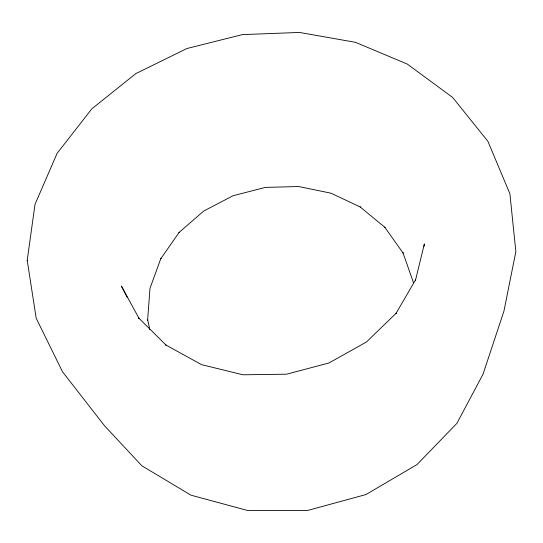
<?xml version="1.0" encoding="UTF-8"?>
<svg xmlns="http://www.w3.org/2000/svg" width="543" height="543" viewBox="0 0 543 543"><rect width="100%" height="100%" fill="white"/><g stroke="black" fill="none" stroke-linecap="round" stroke-linejoin="round"><path stroke-width="0.81" d="M424.029 246.427L424.361 243.909L415.463 280.378L415.673 279.638L395.861 313.671L396.22 313.148L366.477 341.981L328.97 362.975L286.602 374.195L242.986 374.785L201.596 364.665L165.751 344.954L166.307 345.348L138.703 318.008L139.164 318.646L121.408 286.046L127.116 297.272M413.495 282.699L402.913 252.583L403.123 253.133L384.695 227.089L385.035 227.483L360.199 206.958L360.579 207.141L330.992 193.193L298.623 186.527L265.364 187.403L233.123 195.718L203.747 211.023L178.973 232.533L179.244 232.261L160.748 258.76L160.925 258.292L149.997 288.313L147.615 320.132L147.628 319.515L149.746 329.458M27.211 260.375L36.184 318.191L62.56 371.853L104.731 426.017L141.886 465.813L190.98 495.182L247.73 510.529L307.84 510.406L365.948 494.551L417.038 464.557L456.901 423.33L483.005 374.263L503.965 311.024L515.85 251.633L509.897 193.749L487.926 141.37L452.672 97.468L407.284 64.067L355.414 42.306L299.471 32.444L242.375 34.603L186.907 48.524L135.811 73.61L91.781 108.885L57.063 153.411L34.99 204.406L27.211 260.375"/></g></svg>
